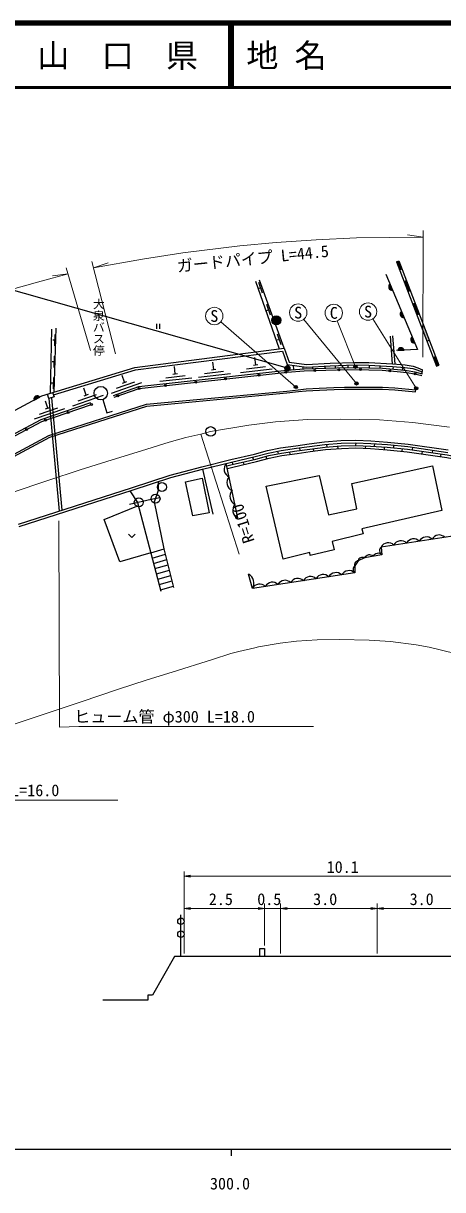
# Model space of a CAD drawing. Units: millimetres at full size, sheet at 1:1000, with parts at other scales. Extents: x 40000 to 680000, y 20000 to 380000.
# Drawn here: x 335706 to 400913, y 198715 to 380000 of the extents above; entities that cross this region are included whole.
import ezdxf
from ezdxf.enums import TextEntityAlignment as Align

# ---------------------------------------------------------------- set-up
doc = ezdxf.new("R2010")
doc.units = ezdxf.units.MM
doc.header["$LTSCALE"] = 1000
doc.linetypes.add('CHAIN', pattern=[18.5, 12, -1.5, 3.5, -1.5])
for name, color, linetype, lineweight in [('M-BGD', 7, 'Continuous', 25), ('M-BGD-HTXT', 7, 'Continuous', 13), ('M-BMK', 2, 'CHAIN', 13), ('M-BMK-SRVR', 3, 'Continuous', 25), ('M-STR-HTXT', 7, 'Continuous', 13), ('M-STR-STRC', 7, 'Continuous', 25), ('M-TTL', 2, 'Continuous', 140), ('M-TTL-BAND', 7, 'Continuous', 25), ('M-TTL-LINE', 7, 'Continuous', 50)]:
    doc.layers.add(name, color=color, linetype=linetype, lineweight=lineweight)
doc.layers.add('M-BMK-HTXT', color=7, linetype='Continuous')
doc.layers.add('M-TTL-TXT', color=7, linetype='Continuous')
doc.styles.add('@ＭＳ ゴシック', font='')
doc.styles.add('ＭＳ ゴシック', font='')
doc.styles.get('@ＭＳ ゴシック').set_extended_font_data('@MS Gothic')
doc.styles.get('ＭＳ ゴシック').set_extended_font_data('MS Gothic')

# ---------------------------------------------------------------- blocks, each defined once
blk = doc.blocks.new('open_arrow')
at = {"color": 0, "linetype": 'Continuous', "lineweight": -2}
blk.add_lwpolyline([(7.5, 1.25), (0, 0), (7.5, -1.25)], dxfattribs=at)

msp = doc.modelspace()

# ---------------------------------------------------------------- hatches: boundary and pattern name
at = {"layer": 'M-BGD'}
for points in [[(394086, 343077), (393713, 342934), (394195, 341676), (394569, 341819)], [(393122, 338542, -0.82183), (392738, 339455)], [(395255, 340030), (394882, 339886), (395481, 338324), (395855, 338467)], [(396613, 336490), (396240, 336347), (396873, 334694), (397247, 334837)], [(375747, 333848, -1), (374347, 333848, -0.41421), (375047, 334548, -0.41421)], [(394906, 334293, -0.82183), (394522, 335206)], [(398445, 330598), (398818, 330741), (397948, 333009), (397575, 332866)], [(396559, 330355, -0.82183), (396176, 331268)], [(393923, 329155, -0.82183), (394913, 329201)], [(399928, 326730), (400302, 326873), (399794, 328197), (399421, 328053)], [(337379, 321450, -0.82183), (338252, 321919)]]:
    msp.add_hatch(color=256, dxfattribs=at).paths.add_polyline_path(points)
at = {"layer": 'M-STR-STRC'}
for points in [[(376433, 326165, -1), (377108, 326595, -0.41421), (376986, 326043, -0.41421)], [(387561, 326732, -1), (387122, 326492, -0.41421), (387222, 326832, -0.41421)], [(378293, 323588, -1), (377854, 323349, -0.41421), (377954, 323688, -0.41421)], [(387736, 324145, -1), (387296, 323906, -0.41421), (387396, 324245, -0.41421)], [(397017, 323389, -1), (396578, 323150, -0.41421), (396678, 323489, -0.41421)]]:
    msp.add_hatch(color=256, dxfattribs=at).paths.add_polyline_path(points)

# ---------------------------------------------------------------- linework, layer by layer
at = {"layer": 'M-BGD'}
for p, q in [((393713, 342934), (394086, 343077)), ((393713, 342934), (399928, 326730)), ((394086, 343077), (400302, 326873)), ((394195, 341676), (394569, 341819)), ((371811, 339912), (375503, 329400)), ((372910, 338072), (372313, 339717)), ((376254, 329496), (372407, 340083)), ((393122, 338542), (392738, 339455)), ((394882, 339886), (395255, 340030)), ((372612, 338895), (372321, 338787)), ((395481, 338324), (395855, 338467)), ((373862, 335454), (373519, 335327)), ((374161, 334631), (373563, 336276)), ((396240, 336347), (396613, 336490)), ((394906, 334293), (394522, 335206)), ((396873, 334694), (397247, 334837)), ((339914, 322508), (340165, 332466)), ((340514, 322691), (340820, 332622)), ((356432, 333283), (356432, 332501)), ((356899, 333283), (356899, 332501)), ((397575, 332866), (397948, 333009)), ((340621, 330756), (340279, 330766)), ((340594, 329881), (340648, 331630)), ((375524, 330857), (375196, 330738)), ((375823, 330035), (375225, 331680)), ((393126, 327076), (392785, 331394)), ((393530, 327039), (393184, 331425)), ((396559, 330355), (396176, 331268)), ((398445, 330598), (398818, 330741)), ((340490, 326516), (340545, 328265)), ((393923, 329155), (394913, 329201)), ((399421, 328053), (399794, 328197)), ((340517, 327390), (340186, 327401)), ((359316, 325532), (359192, 326650)), ((365314, 326196), (365190, 327314)), ((370400, 326306), (373382, 326637)), ((371493, 326880), (372189, 326957)), ((371841, 326919), (371718, 328037)), ((376729, 326969), (376790, 326104)), ((377668, 326838), (377715, 326169)), ((379157, 326631), (379182, 326272)), ((380674, 326611), (380683, 326328)), ((382596, 326728), (382606, 326390)), ((384178, 326802), (384190, 326442)), ((386143, 326863), (386154, 326505)), ((387568, 326893), (387564, 326486)), ((389471, 326867), (389466, 326464)), ((391150, 326779), (391135, 326398)), ((393189, 326668), (393155, 326250)), ((394672, 326533), (394633, 326110)), ((399928, 326730), (400302, 326873)), ((340387, 323179), (340441, 324928)), ((351460, 324209), (351088, 325270)), ((356930, 324362), (361900, 324913)), ((357875, 324920), (360856, 325250)), ((358968, 325494), (359664, 325571)), ((362928, 325026), (367898, 325577)), ((363873, 325584), (366854, 325914)), ((364966, 326158), (365662, 326235)), ((369456, 325749), (374425, 326299)), ((397737, 325542), (397754, 326129)), ((340414, 324054), (340101, 324063)), ((345497, 322227), (345134, 323292)), ((349399, 322532), (354117, 324186)), ((350194, 323288), (353025, 324280)), ((351130, 324093), (351791, 324324)), ((396696, 322717), (396726, 323016)), ((337379, 321450), (338252, 321919)), ((339500, 320185), (339137, 321250)), ((339678, 321691), (341293, 304197)), ((340069, 321810), (341683, 304322)), ((343421, 320569), (348154, 322181)), ((344222, 321318), (347062, 322285)), ((345166, 322114), (345828, 322340)), ((348060, 321512), (348700, 319434)), ((337424, 318527), (342157, 320139)), ((338225, 319276), (341065, 320243)), ((339169, 320072), (339831, 320298)), ((348700, 319434), (349551, 319696)), ((378749, 313626), (378697, 314023)), ((380854, 313500), (380802, 313896)), ((382926, 314160), (382893, 314558)), ((384647, 313899), (384614, 314298)), ((387421, 314404), (387439, 314804)), ((388922, 313937), (388940, 314337)), ((390332, 314258), (390360, 314657)), ((391848, 313748), (391877, 314147)), ((393296, 314022), (393333, 314420)), ((394608, 313497), (394645, 313895)), ((396228, 313706), (396286, 314102)), ((399309, 313258), (399367, 313653)), ((368302, 311442), (368210, 311832)), ((370024, 311436), (369932, 311825)), ((371478, 312188), (371386, 312578)), ((373552, 312309), (373450, 312696)), ((375379, 313111), (375300, 313503)), ((377188, 313000), (377130, 313396)), ((397710, 313086), (397767, 313482)), ((400602, 312665), (400660, 313061)), ((363556, 310696), (365186, 303712)), ((369047, 303137), (367266, 311602)), ((355576, 305967), (352200, 305234)), ((356944, 306265), (355576, 305967)), ((355528, 297705), (357617, 298308)), ((355744, 296883), (357821, 297482)), ((355960, 296061), (358026, 296656)), ((356175, 295238), (358230, 295831)), ((356391, 294416), (358435, 295005)), ((356607, 293593), (358639, 294179)), ((356823, 292771), (358844, 293353)), ((357039, 291949), (359048, 292528)), ((360213, 234932), (360213, 241432))]:
    msp.add_line(p, q, dxfattribs=at)
for points in [[(392081, 341020), (397002, 329299), (393738, 329146)], [(309955, 308950), (319708, 311976), (338602, 322106), (353062, 326530), (376254, 329496), (377025, 327331), (379735, 326954), (383394, 327177), (387226, 327297), (389424, 327270), (393126, 327076), (395061, 326899), (396346, 326710), (397050, 326475), (397754, 326129)], [(340397, 322237), (353146, 326138), (375985, 329059), (376729, 326969), (379720, 326553), (383412, 326778), (387230, 326897), (389411, 326870), (393097, 326677), (395014, 326502), (396252, 326347), (396904, 326147), (397745, 325836)], [(349724, 322169), (353654, 323547), (376679, 326096), (379370, 326286), (386088, 326503), (389450, 326464), (391540, 326382), (393875, 326191), (395392, 326028), (396586, 325816), (397737, 325542)], [(349823, 321886), (353721, 323253), (376706, 325797), (379385, 325986), (386091, 326203), (389442, 326164), (391521, 326083), (393847, 325893), (395350, 325731), (396525, 325522), (397667, 325250)], [(313249, 303385), (321307, 306088), (339695, 315935), (354849, 320784), (376669, 322846), (378439, 323052), (379666, 323165), (381725, 323279), (384012, 323378), (385665, 323450), (391555, 323450), (393495, 323337), (396726, 323016)], [(313345, 303100), (321427, 305812), (339813, 315657), (354909, 320488), (376700, 322548), (378470, 322753), (379688, 322866), (381740, 322979), (384025, 323079), (385671, 323150), (391546, 323150), (393471, 323038), (396696, 322717)], [(310884, 305339), (321142, 309214), (338478, 318411), (346209, 321044)], [(340257, 322613), (340507, 321944), (339678, 321691), (339470, 322372)], [(310990, 305058), (321266, 308940), (338598, 318135), (346306, 320760)], [(334944, 302154), (352521, 307810), (358543, 309769), (360692, 310344), (363457, 311083), (367986, 312190), (371665, 313054), (373679, 313583), (375720, 313996), (378103, 314348), (380168, 314621), (382558, 314932), (385090, 315140), (387427, 315205), (389755, 315101), (392354, 314915), (395559, 314612), (401768, 313708)], [(335061, 301771), (352644, 307429), (358657, 309385), (360795, 309957), (363556, 310696), (368079, 311801), (371762, 312666), (373770, 313193), (375788, 313602), (378159, 313952), (380220, 314224), (382600, 314534), (385112, 314740), (387424, 314804), (389732, 314702), (392321, 314516), (395511, 314215), (401702, 313314)], [(367348, 311211), (368172, 311412), (371858, 312278), (373861, 312804), (375857, 313208), (378214, 313556), (380272, 313827), (382642, 314136), (385134, 314341), (387421, 314404), (389709, 314302), (392288, 314117), (395464, 313817), (401636, 312919), (405028, 312270), (408212, 311503), (410988, 310710), (413852, 309844), (416467, 308963), (416895, 308804)], [(367431, 310819), (368265, 311023), (371955, 311890), (373951, 312414), (375926, 312814), (378270, 313160), (380324, 313431), (382684, 313738), (385156, 313941), (387417, 314004), (389685, 313903), (392255, 313719), (395416, 313420), (401569, 312524), (404944, 311878), (408110, 311116), (410875, 310327), (413730, 309463), (416334, 308586), (416756, 308429)], [(356092, 305631), (356726, 307462), (356712, 308752)], [(352281, 307313), (353479, 305512), (357089, 291755)], [(355528, 297705), (350711, 296301), (348290, 302872), (353595, 305069)], [(359096, 292334), (357617, 298308), (356092, 305631)], [(416283, 302425), (391348, 298604), (391432, 297413), (388766, 296903), (387757, 296460), (387259, 295656), (387247, 294582), (371349, 292174), (370714, 294375)], [(352054, 300601), (352585, 300071), (353115, 300601)], [(372463, 234932), (372463, 236182), (373213, 236182), (373213, 234932)], [(420213, 234932), (414213, 234932), (414213, 231682), (411713, 231682), (411713, 234932), (359213, 234932), (355813, 228932), (355063, 228932), (355063, 228182), (348063, 228182)]]:
    msp.add_lwpolyline(points, dxfattribs=at)
for points in [[(376100, 296729), (373456, 308086), (381721, 309705), (383175, 303589), (387578, 304544), (386775, 308501), (399307, 311206), (400783, 304290), (388341, 301427), (388532, 300665), (383743, 299455), (384057, 298143), (380325, 297261), (380238, 297738)], [(363495, 309279), (364582, 303939), (362046, 303471), (360944, 308736)]]:
    msp.add_lwpolyline(points, close=True, dxfattribs=at)
for centre, radius in [((375047, 333848), 700), ((388151, 326179), 150), ((367163, 324741), 150), ((372353, 325315), 150), ((376534, 325778), 150), ((381049, 326040), 150), ((384745, 326159), 150), ((392684, 325988), 150), ((396612, 325502), 150), ((347750, 322515), 1050), ((353721, 323253), 150), ((357812, 323706), 150), ((362549, 324230), 150), ((346306, 320760), 150), ((350381, 322082), 150), ((342657, 319517), 150), ((339155, 318325), 150), ((336196, 316861), 150), ((357256, 307919), 700), ((356260, 306116), 700), ((353666, 305553), 700), ((360213, 240432), 500), ((360213, 238432), 500)]:
    msp.add_circle(centre, radius, dxfattribs=at)
for centre, radius, start, end in [((393020, 339036), 505, 123.94504, 281.60323), ((394804, 334787), 505, 123.94504, 281.60323), ((396458, 330849), 505, 123.94504, 281.60323), ((394422, 329080), 505, 13.85666, 171.51485), ((337862, 321598), 505, 39.36797, 197.02616), ((368282, 310711), 1352, 138.7536, 245.01381), ((368727, 308595), 1352, 138.7536, 245.01381), ((369173, 306478), 1352, 138.7536, 245.01381), ((369618, 304362), 1352, 138.7536, 245.01381), ((392450, 298014), 1250, 45.58298, 151.84319), ((394427, 298317), 1250, 45.58298, 151.84319), ((396404, 298620), 1250, 45.58298, 151.84319), ((398381, 298923), 1250, 45.58298, 151.84319), ((400358, 299226), 1250, 45.58298, 151.84319), ((389528, 296531), 848, 47.6881, 153.9483), ((390861, 296786), 848, 47.6881, 153.9483), ((391837, 298040), 746, 130.89903, 237.15923), ((387656, 295116), 673, 126.22938, 232.48959), ((387809, 295872), 591, 95.07776, 201.33797), ((388428, 296304), 689, 60.58262, 166.84282), ((370043, 292996), 1533, 328.16036, 64.05628), ((378383, 292481), 1250, 45.48074, 151.74095), ((380360, 292780), 1250, 45.48074, 151.74095), ((382337, 293080), 1250, 45.48074, 151.74095), ((384315, 293379), 1250, 45.48074, 151.74095), ((386340, 293611), 1325, 47.08515, 150.13654), ((372450, 291583), 1250, 45.48074, 151.74095), ((374428, 291882), 1250, 45.48074, 151.74095), ((376405, 292181), 1250, 45.48074, 151.74095)]:
    msp.add_arc(centre, radius, start, end, dxfattribs=at)
at = {"layer": 'M-BGD-HTXT'}
for p, q in [((378073, 323469), (366418, 333620)), ((387516, 324026), (379304, 333991)), ((387342, 326612), (384485, 333738)), ((396797, 323269), (390027, 334046))]:
    msp.add_line(p, q, dxfattribs=at)
for centre in [(365401, 334507), (378445, 335033), (383983, 334991), (389309, 335189)]:
    msp.add_circle(centre, 1350, dxfattribs=at)
at = {"layer": 'M-BMK'}
msp.add_lwpolyline([(333838, 307023), (339530, 308934), (344530, 310587), (348668, 311871), (354931, 313827), (358402, 314912), (360960, 315605), (363315, 316137), (364829, 316563), (370784, 317554), (374925, 318055), (379880, 318408), (384968, 318490), (391113, 318360), (396268, 317975), (401998, 317234)], dxfattribs=at)
at = {"layer": 'M-BMK-SRVR'}
msp.add_circle((364829, 316563), 750, dxfattribs=at)
at = {"layer": 'M-STR-HTXT'}
for p, q in [((397861, 346780), (395431, 347131)), ((397804, 328111), (397864, 347780)), ((350057, 328631), (346350, 342957)), ((346601, 341988), (348922, 342787)), ((342666, 341056), (340230, 340754)), ((342384, 342016), (346167, 329129)), ((363315, 316137), (369282, 297503)), ((341216, 302682), (341333, 270581)), ((341333, 270581), (344343, 270680)), ((344343, 270680), (380840, 270680)), ((313927, 259230), (350424, 259230)), ((360713, 235432), (360713, 248182)), ((360713, 247432), (411213, 247432)), ((373213, 236682), (373213, 243182)), ((375713, 235432), (375713, 243182)), ((390713, 235432), (390713, 243182)), ((360713, 242432), (373213, 242432)), ((377713, 242432), (371213, 242432)), ((375713, 242432), (390713, 242432)), ((390713, 242432), (405713, 242432))]:
    msp.add_line(p, q, dxfattribs=at)
for points in [[(346601, 341988), (354227, 343366), (360525, 344326), (369388, 345406), (375031, 345932), (381230, 346364), (387510, 346648), (397861, 346780)], [(342666, 341056), (338501, 339934), (335295, 339023), (329696, 337484), (304041, 328711)], [(322612, 267230), (336463, 271809), (344689, 274544), (350355, 276446), (354982, 277976), (358848, 279176), (365144, 281142), (367989, 282031), (369211, 282362), (371729, 282931), (372298, 283091), (375655, 283650), (378199, 283958), (381372, 284184), (384882, 284240), (389475, 284143), (392794, 283895), (396779, 283380), (398817, 283015), (402856, 282068)]]:
    msp.add_lwpolyline(points, dxfattribs=at)
at = {"layer": 'M-STR-STRC'}
msp.add_line((376771, 326380), (317022, 343393), dxfattribs=at)
for centre, radius in [((376771, 326380), 400), ((387342, 326612), 250), ((378073, 323469), 250), ((387516, 324026), 250), ((396797, 323269), 250)]:
    msp.add_circle(centre, radius, dxfattribs=at)
at = {"layer": 'M-TTL'}
msp.add_line((680000, 380000), (40000, 380000), dxfattribs=at)
at = {"layer": 'M-TTL-BAND'}
for p, q in [((40000, 205000), (579000, 205000)), ((368000, 205000), (368000, 204000))]:
    msp.add_line(p, q, dxfattribs=at)
at = {"layer": 'M-TTL-LINE'}
for p, q in [((367750, 380000), (367750, 370000)), ((368250, 380000), (368250, 370000)), ((40000, 370000), (680000, 370000))]:
    msp.add_line(p, q, dxfattribs=at)

# ---------------------------------------------------------------- block references
at = {"layer": 'M-STR-HTXT', "xscale": 133, "yscale": 133}
for p in [(360713, 247432), (360713, 242432), (375713, 242432), (375713, 242432), (390713, 242432)]:
    msp.add_blockref('open_arrow', p, dxfattribs=at)
at = {"layer": 'M-STR-HTXT', "xscale": 133, "yscale": 133, "rotation": 180}
for p in [(373213, 242432), (373213, 242432), (390713, 242432)]:
    msp.add_blockref('open_arrow', p, dxfattribs=at)

# ---------------------------------------------------------------- texts
at = {"layer": 'M-BGD-HTXT', "style": 'ＭＳ ゴシック'}
for s, p in [('S', (365401, 334507)), ('S', (378445, 335033)), ('C', (383983, 334991)), ('S', (389309, 335189))]:
    msp.add_text(s, height=1833, dxfattribs=at).set_placement(p, align=Align.MIDDLE_CENTER)
at = {"layer": 'M-BMK-HTXT', "style": '@ＭＳ ゴシック'}
msp.add_text('大泉バス停', height=1320, rotation=270, dxfattribs=at).set_placement((347406, 337268), align=Align.MIDDLE_LEFT)
at = {"layer": 'M-STR-HTXT', "style": 'ＭＳ ゴシック'}
for s, rotation, p in [('ガードパイプ L=44.5', 5.78, (371534, 341977)), ('R=100', 107.756, (371250, 302684))]:
    msp.add_text(s, height=1833, rotation=rotation, dxfattribs=at).set_placement(p, align=Align.BOTTOM_CENTER)
for s, p in [('ヒューム管 φ300 L=18.0', (343608, 270773)), ('ヒューム管 φ300 L=16.0', (313192, 259322))]:
    msp.add_text(s, height=1833, dxfattribs=at).set_placement(p, align=Align.BOTTOM_LEFT)
for s, p in [('10.1', (385372, 248869)), ('2.5', (366421, 243869)), ('0.5', (373946, 243869)), ('3.0', (382644, 243869)), ('3.0', (397644, 243869))]:
    msp.add_text(s, height=1833, dxfattribs=at).set_placement(p, align=Align.MIDDLE_CENTER)
at = {"layer": 'M-TTL-BAND', "style": 'ＭＳ ゴシック'}
msp.add_text('300.0', height=1833, dxfattribs=at).set_placement((367844, 198195), align=Align.BOTTOM_CENTER)
at = {"layer": 'M-TTL-TXT', "style": 'ＭＳ ゴシック'}
msp.add_text('山\u3000口\u3000県', height=3666, dxfattribs=at).set_placement((350375, 375000), align=Align.MIDDLE_CENTER)
msp.add_text('地 名', height=3666, dxfattribs=at).set_placement((370380, 375000), align=Align.MIDDLE_LEFT)

doc.saveas('drawing.dxf')
